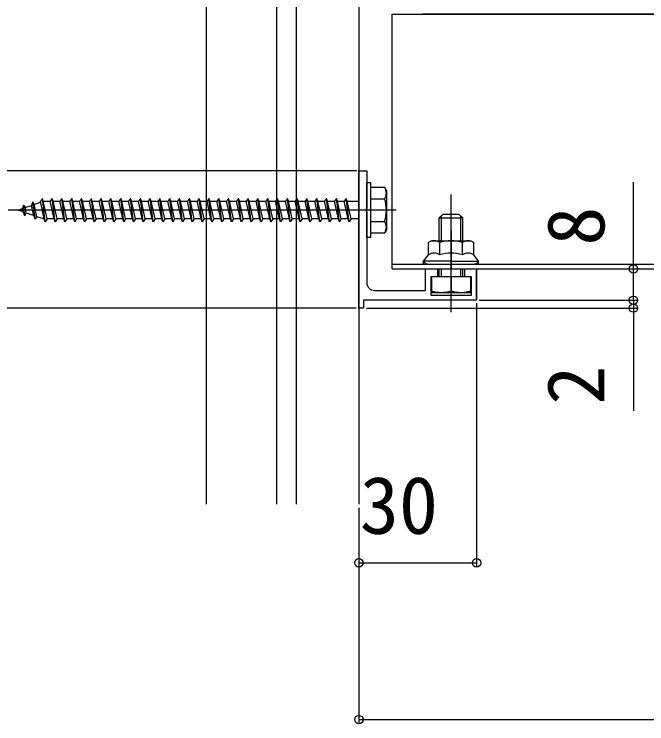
# Model space of a CAD drawing. Units: millimetres, scale not verified. Extents: x -875 to 875, y -1304 to 1297.
# Drawn here: x -722.9 to -561.6, y -263.3 to -82.2 of the extents above; entities that cross this region are included whole.
import ezdxf
from ezdxf.enums import TextEntityAlignment as Align

# ---------------------------------------------------------------- set-up
doc = ezdxf.new("R2010")
doc.units = ezdxf.units.MM
doc.header["$LTSCALE"] = 8
for name, color, linetype in [('0-2_YKK_11', 7, 'Continuous'), ('0-3_YKK_12', 2, 'Continuous'), ('0-4_YKK_13', 4, 'Continuous'), ('0-6_YKK_D', 6, 'Continuous'), ('0-8_YSS_K', 3, 'Continuous')]:
    doc.layers.add(name, color=color, linetype=linetype)
doc.styles.add('ＭＳ ゴシック', font='')
doc.styles.get('ＭＳ ゴシック').set_extended_font_data('MS Gothic')

msp = doc.modelspace()

# ---------------------------------------------------------------- linework, layer by layer
at = {"layer": '0-2_YKK_11'}
for p, q in [((-422.166, -82.2), (-618.666, -82.2)), ((-605, -154.9), (-605, -147.5))]:
    msp.add_line(p, q, dxfattribs=at)
for points in [[(-635, -157.2), (-635, -122.2), (-633, -122.2), (-633, -131.742), (-633.12, -131.925), (-633.12, -132.475), (-633, -132.658), (-633, -150.7)], [(-631, -152.7), (-618, -152.7), (-618, -147.2), (-615, -147.2), (-615, -149.2), (-616.7, -149.2), (-616.7, -153.9), (-606.3, -153.9), (-606.3, -149.2), (-608, -149.2), (-608, -147.2), (-605, -147.2), (-605, -155.2), (-633.8, -155.2), (-633.8, -157.2), (-635, -157.2)]]:
    msp.add_lwpolyline(points, dxfattribs=at)
msp.add_arc((-631, -150.7), 2, 180.00001, 269.99999, dxfattribs=at)
at = {"layer": '0-3_YKK_12'}
for p, q in [((-626.5, -147.2), (-626.5, -82.2)), ((-626.5, -82.2), (-84.5, -82.2)), ((-626.5, -146), (-84.5, -146)), ((-626.5, -147.2), (-84.5, -147.2))]:
    msp.add_line(p, q, dxfattribs=at)
at = {"layer": '0-4_YKK_13'}
for p, q in [((-633, -139.2), (-633, -125.2)), ((-632, -125.2), (-633, -125.2)), ((-632, -139.2), (-632, -125.2)), ((-628.431, -126.45), (-632, -126.45)), ((-632, -137.95), (-632, -126.45)), ((-628, -127.2), (-628.433, -126.45)), ((-628, -127.2), (-628, -137.2)), ((-611.5, -158.2), (-611.5, -128.2)), ((-718.14, -130.078), (-718.517, -131)), ((-718.14, -130.078), (-717.82, -130.761)), ((-717.586, -134.513), (-718.14, -130.078)), ((-717.82, -130.761), (-716.194, -130.201)), ((-715.25, -134.45), (-716.25, -129.95)), ((-715, -135.2), (-715.75, -129.2)), ((-715.498, -129.961), (-715.466, -129.95)), ((-715.466, -129.95), (-713.75, -129.95)), ((-712.75, -134.45), (-713.75, -129.95)), ((-712.5, -135.2), (-713.25, -129.2)), ((-713, -129.95), (-711.25, -129.95)), ((-710.25, -134.45), (-711.25, -129.95)), ((-710, -135.2), (-710.75, -129.2)), ((-710.5, -129.95), (-708.75, -129.95)), ((-707.75, -134.45), (-708.75, -129.95)), ((-707.5, -135.2), (-708.25, -129.2)), ((-708, -129.95), (-706.25, -129.95)), ((-705.25, -134.45), (-706.25, -129.95)), ((-705, -135.2), (-705.75, -129.2)), ((-705.5, -129.95), (-703.75, -129.95)), ((-702.75, -134.45), (-703.75, -129.95)), ((-702.5, -135.2), (-703.25, -129.2)), ((-703, -129.95), (-701.25, -129.95)), ((-700.25, -134.45), (-701.25, -129.95)), ((-700, -135.2), (-700.75, -129.2)), ((-700.5, -129.95), (-698.75, -129.95)), ((-697.75, -134.45), (-698.75, -129.95)), ((-697.5, -135.2), (-698.25, -129.2)), ((-698, -129.95), (-696.25, -129.95)), ((-695.25, -134.45), (-696.25, -129.95)), ((-695, -135.2), (-695.75, -129.2)), ((-695.5, -129.95), (-693.75, -129.95)), ((-692.75, -134.45), (-693.75, -129.95)), ((-692.5, -135.2), (-693.25, -129.2)), ((-693, -129.95), (-691.25, -129.95)), ((-690.25, -134.45), (-691.25, -129.95)), ((-690, -135.2), (-690.75, -129.2)), ((-690.5, -129.95), (-688.75, -129.95)), ((-687.75, -134.45), (-688.75, -129.95)), ((-687.5, -135.2), (-688.25, -129.2)), ((-688, -129.95), (-686.25, -129.95)), ((-685.25, -134.45), (-686.25, -129.95)), ((-685, -135.2), (-685.75, -129.2)), ((-685.5, -129.95), (-683.75, -129.95)), ((-682.75, -134.45), (-683.75, -129.95)), ((-682.5, -135.2), (-683.25, -129.2)), ((-683, -129.95), (-681.25, -129.95)), ((-680.25, -134.45), (-681.25, -129.95)), ((-680, -135.2), (-680.75, -129.2)), ((-680.5, -129.95), (-678.75, -129.95)), ((-677.75, -134.45), (-678.75, -129.95)), ((-677.5, -135.2), (-678.25, -129.2)), ((-678, -129.95), (-676.25, -129.95)), ((-675.25, -134.45), (-676.25, -129.95)), ((-675, -135.2), (-675.75, -129.2)), ((-675.5, -129.95), (-673.75, -129.95)), ((-672.75, -134.45), (-673.75, -129.95)), ((-672.5, -135.2), (-673.25, -129.2)), ((-673, -129.95), (-671.25, -129.95)), ((-670.25, -134.45), (-671.25, -129.95)), ((-670, -135.2), (-670.75, -129.2)), ((-670.5, -129.95), (-668.75, -129.95)), ((-667.75, -134.45), (-668.75, -129.95)), ((-667.5, -135.2), (-668.25, -129.2)), ((-668, -129.95), (-666.25, -129.95)), ((-665.25, -134.45), (-666.25, -129.95)), ((-665, -135.2), (-665.75, -129.2)), ((-665.5, -129.95), (-663.75, -129.95)), ((-662.75, -134.45), (-663.75, -129.95)), ((-662.5, -135.2), (-663.25, -129.2)), ((-663, -129.95), (-661.25, -129.95)), ((-660.25, -134.45), (-661.25, -129.95)), ((-660, -135.2), (-660.75, -129.2)), ((-660.5, -129.95), (-658.75, -129.95)), ((-657.75, -134.45), (-658.75, -129.95)), ((-657.5, -135.2), (-658.25, -129.2)), ((-658, -129.95), (-656.25, -129.95)), ((-655.25, -134.45), (-656.25, -129.95)), ((-655, -135.2), (-655.75, -129.2)), ((-655.5, -129.95), (-653.75, -129.95)), ((-652.75, -134.45), (-653.75, -129.95)), ((-652.5, -135.2), (-653.25, -129.2)), ((-653, -129.95), (-651.25, -129.95)), ((-650.25, -134.45), (-651.25, -129.95)), ((-650, -135.2), (-650.75, -129.2)), ((-650.5, -129.95), (-648.75, -129.95)), ((-647.75, -134.45), (-648.75, -129.95)), ((-647.5, -135.2), (-648.25, -129.2)), ((-648, -129.95), (-646.25, -129.95)), ((-645.25, -134.45), (-646.25, -129.95)), ((-645, -135.2), (-645.75, -129.2)), ((-645.5, -129.95), (-643.75, -129.95)), ((-642.75, -134.45), (-643.75, -129.95)), ((-642.5, -135.2), (-643.25, -129.2)), ((-643, -129.95), (-641.25, -129.95)), ((-640.75, -129.2), (-641.25, -129.95)), ((-640.25, -134.45), (-641.25, -129.95)), ((-640.5, -129.95), (-640.75, -129.2)), ((-640, -135.2), (-640.75, -129.2)), ((-639.5, -134.45), (-640.5, -129.95)), ((-640.5, -129.95), (-638.75, -129.95)), ((-637.75, -134.45), (-638.75, -129.95)), ((-637.5, -135.2), (-638.25, -129.2)), ((-638, -129.95), (-635, -129.95)), ((-632, -129.313), (-628.447, -129.313)), ((-722, -132.2), (-720.839, -131.8)), ((-720.537, -130.903), (-720.839, -131.8)), ((-720.646, -132.666), (-720.839, -131.8)), ((-720.537, -130.903), (-720.142, -131.56)), ((-720.198, -133.613), (-720.537, -130.903)), ((-720.142, -131.56), (-718.517, -131)), ((-719.834, -132.946), (-720.142, -131.56)), ((-717.939, -133.598), (-718.517, -131)), ((-717.127, -133.878), (-717.82, -130.761)), ((-625.5, -132.2), (-724.5, -132.2)), ((-720.646, -132.666), (-722, -132.2)), ((-720.198, -133.613), (-720.646, -132.666)), ((-720.198, -133.613), (-719.834, -132.946)), ((-717.939, -133.598), (-719.834, -132.946)), ((-717.586, -134.513), (-717.939, -133.598)), ((-717.586, -134.513), (-717.127, -133.878)), ((-715.466, -134.45), (-717.127, -133.878)), ((-613.96, -140), (-613.96, -133.66)), ((-609.04, -140), (-609.04, -133.66)), ((-715.25, -134.45), (-715.466, -134.45)), ((-712.75, -134.45), (-714.5, -134.45)), ((-710.25, -134.45), (-712, -134.45)), ((-707.75, -134.45), (-709.5, -134.45)), ((-705.25, -134.45), (-707, -134.45)), ((-700.25, -134.45), (-702, -134.45)), ((-695.25, -134.45), (-697, -134.45)), ((-690.25, -134.45), (-692, -134.45)), ((-685.25, -134.45), (-687, -134.45)), ((-680.25, -134.45), (-682, -134.45)), ((-675.25, -134.45), (-677, -134.45)), ((-670.25, -134.45), (-672, -134.45)), ((-667.75, -134.45), (-669.5, -134.45)), ((-665.25, -134.45), (-667, -134.45)), ((-662.75, -134.45), (-664.5, -134.45)), ((-660.25, -134.45), (-662, -134.45)), ((-657.75, -134.45), (-659.5, -134.45)), ((-655.25, -134.45), (-657, -134.45)), ((-652.75, -134.45), (-654.5, -134.45)), ((-650.25, -134.45), (-652, -134.45)), ((-647.75, -134.45), (-649.5, -134.45)), ((-645.25, -134.45), (-647, -134.45)), ((-642.75, -134.45), (-644.5, -134.45)), ((-640.25, -134.45), (-642, -134.45)), ((-640, -135.2), (-640.25, -134.45)), ((-639.5, -134.45), (-640, -135.2)), ((-637.75, -134.45), (-639.5, -134.45)), ((-635, -134.45), (-637, -134.45)), ((-632, -135.087), (-628.447, -135.087)), ((-614.5, -134.2), (-608.5, -134.2)), ((-628, -137.2), (-628.433, -137.95)), ((-611.5, -137.453), (-611.5, -146.884)), ((-632, -139.2), (-633, -139.2)), ((-632, -137.95), (-628.431, -137.95)), ((-616.5, -140), (-617.274, -140.447)), ((-617.274, -143.6), (-617.274, -140.447)), ((-616.5, -140), (-606.5, -140)), ((-614.387, -143.6), (-614.387, -140.447)), ((-608.613, -143.6), (-608.613, -140.447)), ((-606.5, -140), (-605.726, -140.447)), ((-605.726, -143.6), (-605.726, -140.447)), ((-618.5, -146), (-618.5, -145.2)), ((-618.5, -146), (-604.5, -146)), ((-604.5, -146), (-604.5, -145.2)), ((-614.5, -149.2), (-614.5, -147.2)), ((-613.96, -149.2), (-613.96, -147.2)), ((-609.04, -149.2), (-609.04, -147.2)), ((-608.5, -149.2), (-608.5, -147.2)), ((-611.5, -149.2), (-611.5, -152.767))]:
    msp.add_line(p, q, dxfattribs=at)
for points in [[(-714.5, -134.45), (-715.5, -129.95), (-715.75, -129.2), (-716.25, -129.95)], [(-712, -134.45), (-713, -129.95), (-713.25, -129.2), (-713.75, -129.95)], [(-709.5, -134.45), (-710.5, -129.95), (-710.75, -129.2), (-711.25, -129.95)], [(-707, -134.45), (-708, -129.95), (-708.25, -129.2), (-708.75, -129.95)], [(-704.5, -134.45), (-705.5, -129.95), (-705.75, -129.2), (-706.25, -129.95)], [(-702, -134.45), (-703, -129.95), (-703.25, -129.2), (-703.75, -129.95)], [(-699.5, -134.45), (-700.5, -129.95), (-700.75, -129.2), (-701.25, -129.95)], [(-697, -134.45), (-698, -129.95), (-698.25, -129.2), (-698.75, -129.95)], [(-694.5, -134.45), (-695.5, -129.95), (-695.75, -129.2), (-696.25, -129.95)], [(-692, -134.45), (-693, -129.95), (-693.25, -129.2), (-693.75, -129.95)], [(-689.5, -134.45), (-690.5, -129.95), (-690.75, -129.2), (-691.25, -129.95)], [(-687, -134.45), (-688, -129.95), (-688.25, -129.2), (-688.75, -129.95)], [(-684.5, -134.45), (-685.5, -129.95), (-685.75, -129.2), (-686.25, -129.95)], [(-682, -134.45), (-683, -129.95), (-683.25, -129.2), (-683.75, -129.95)], [(-679.5, -134.45), (-680.5, -129.95), (-680.75, -129.2), (-681.25, -129.95)], [(-677, -134.45), (-678, -129.95), (-678.25, -129.2), (-678.75, -129.95)], [(-674.5, -134.45), (-675.5, -129.95), (-675.75, -129.2), (-676.25, -129.95)], [(-672, -134.45), (-673, -129.95), (-673.25, -129.2), (-673.75, -129.95)], [(-669.5, -134.45), (-670.5, -129.95), (-670.75, -129.2), (-671.25, -129.95)], [(-667, -134.45), (-668, -129.95), (-668.25, -129.2), (-668.75, -129.95)], [(-664.5, -134.45), (-665.5, -129.95), (-665.75, -129.2), (-666.25, -129.95)], [(-662, -134.45), (-663, -129.95), (-663.25, -129.2), (-663.75, -129.95)], [(-659.5, -134.45), (-660.5, -129.95), (-660.75, -129.2), (-661.25, -129.95)], [(-657, -134.45), (-658, -129.95), (-658.25, -129.2), (-658.75, -129.95)], [(-654.5, -134.45), (-655.5, -129.95), (-655.75, -129.2), (-656.25, -129.95)], [(-652, -134.45), (-653, -129.95), (-653.25, -129.2), (-653.75, -129.95)], [(-649.5, -134.45), (-650.5, -129.95), (-650.75, -129.2), (-651.25, -129.95)], [(-647, -134.45), (-648, -129.95), (-648.25, -129.2), (-648.75, -129.95)], [(-644.5, -134.45), (-645.5, -129.95), (-645.75, -129.2), (-646.25, -129.95)], [(-642, -134.45), (-643, -129.95), (-643.25, -129.2), (-643.75, -129.95)], [(-637, -134.45), (-638, -129.95), (-638.25, -129.2), (-638.75, -129.95)], [(-614.5, -140), (-614.5, -134.2), (-613.5, -133.2), (-609.5, -133.2)], [(-608.5, -140), (-608.5, -134.2), (-609.5, -133.2)], [(-714.5, -134.45), (-715, -135.2), (-715.25, -134.45)], [(-712, -134.45), (-712.5, -135.2), (-712.75, -134.45)], [(-709.5, -134.45), (-710, -135.2), (-710.25, -134.45)], [(-707, -134.45), (-707.5, -135.2), (-707.75, -134.45)], [(-702.75, -134.45), (-704.5, -134.45), (-705, -135.2), (-705.25, -134.45)], [(-702, -134.45), (-702.5, -135.2), (-702.75, -134.45)], [(-697.75, -134.45), (-699.5, -134.45), (-700, -135.2), (-700.25, -134.45)], [(-697, -134.45), (-697.5, -135.2), (-697.75, -134.45)], [(-692.75, -134.45), (-694.5, -134.45), (-695, -135.2), (-695.25, -134.45)], [(-692, -134.45), (-692.5, -135.2), (-692.75, -134.45)], [(-687.75, -134.45), (-689.5, -134.45), (-690, -135.2), (-690.25, -134.45)], [(-687, -134.45), (-687.5, -135.2), (-687.75, -134.45)], [(-682.75, -134.45), (-684.5, -134.45), (-685, -135.2), (-685.25, -134.45)], [(-682, -134.45), (-682.5, -135.2), (-682.75, -134.45)], [(-677.75, -134.45), (-679.5, -134.45), (-680, -135.2), (-680.25, -134.45)], [(-677, -134.45), (-677.5, -135.2), (-677.75, -134.45)], [(-672.75, -134.45), (-674.5, -134.45), (-675, -135.2), (-675.25, -134.45)], [(-672, -134.45), (-672.5, -135.2), (-672.75, -134.45)], [(-669.5, -134.45), (-670, -135.2), (-670.25, -134.45)], [(-667, -134.45), (-667.5, -135.2), (-667.75, -134.45)], [(-664.5, -134.45), (-665, -135.2), (-665.25, -134.45)], [(-662, -134.45), (-662.5, -135.2), (-662.75, -134.45)], [(-659.5, -134.45), (-660, -135.2), (-660.25, -134.45)], [(-657, -134.45), (-657.5, -135.2), (-657.75, -134.45)], [(-654.5, -134.45), (-655, -135.2), (-655.25, -134.45)], [(-652, -134.45), (-652.5, -135.2), (-652.75, -134.45)], [(-649.5, -134.45), (-650, -135.2), (-650.25, -134.45)], [(-647, -134.45), (-647.5, -135.2), (-647.75, -134.45)], [(-644.5, -134.45), (-645, -135.2), (-645.25, -134.45)], [(-642, -134.45), (-642.5, -135.2), (-642.75, -134.45)], [(-637, -134.45), (-637.5, -135.2), (-637.75, -134.45)], [(-611.5, -145.2), (-618.5, -145.2), (-617.274, -143.6)], [(-611.5, -145.2), (-604.5, -145.2), (-605.726, -143.6)]]:
    msp.add_lwpolyline(points, dxfattribs=at)
msp.add_lwpolyline([(-606.5, -149.2), (-616.5, -149.2), (-616.5, -153.2), (-606.5, -153.2)], close=True, dxfattribs=at)
for centre, radius, start, end in [((-630.556, -127.87), 2.556, 325.61575, 33.74822), ((-637.553, -132.2), 9.553, 342.41205, 17.58795), ((-630.556, -136.53), 2.556, 326.25178, 34.38425), ((-615.83, -142.556), 2.556, 55.61575, 124.38425), ((-611.5, -149.553), 9.553, 90, 107.58795), ((-611.5, -149.553), 9.553, 72.41205, 90), ((-607.17, -142.556), 2.556, 55.61575, 124.38425), ((-615.83, -145.709), 2.556, 55.61575, 124.38425), ((-611.5, -152.707), 9.553, 90, 107.58795), ((-611.5, -152.707), 9.553, 72.41205, 90), ((-607.17, -145.709), 2.556, 55.61575, 124.38425), ((-614, -145.767), 7.433, 250.34714, 289.65286), ((-609, -145.767), 7.433, 250.34714, 289.65286)]:
    msp.add_arc(centre, radius, start, end, dxfattribs=at)
for centre, major_axis, start_param, end_param in [((-617, -145.2), (1.5, 0), 3.1415927, 4.712389), ((-606, -145.2), (-1.5, 0), 1.5707963, 3.1415927)]:
    msp.add_ellipse(centre, major_axis=major_axis, ratio=0.533333, start_param=start_param, end_param=end_param, dxfattribs=at)
at = {"layer": '0-6_YKK_D'}
for p, q in [((-635.5, -122.2), (-766.3, -122.2)), ((-584, -147.2), (-564, -147.2)), ((-565, -155.2), (-565, -150.9)), ((-604.3, -155.2), (-564, -155.2)), ((-604.3, -155.2), (-564, -155.2)), ((-565, -155.2), (-565, -157.2)), ((-635.7, -157.2), (-766.3, -157.2)), ((-633.1, -157.2), (-564, -157.2)), ((-605, -155.9), (-605, -223.2)), ((-565, -157.2), (-565, -183.391)), ((-635, -208.2), (-635, -263.2)), ((-635, -222.2), (-605, -222.2)), ((-635, -262.2), (-45, -262.2))]:
    msp.add_line(p, q, dxfattribs=at)
msp.add_lwpolyline([(-565, -155.2), (-565, -147.2), (-565, -125.082)], dxfattribs=at)
for centre in [(-565, -147.2), (-565, -155.2), (-565, -155.2), (-565, -157.2), (-635, -222.2), (-605, -222.2), (-635, -262.2)]:
    msp.add_circle(centre, 1.075, dxfattribs=at)
at = {"layer": '0-8_YSS_K'}
for p, q in [((-674, 12.8), (-674, -207.2)), ((-656, 12.8), (-656, -207.2)), ((-651, 12.8), (-651, -207.2)), ((-635, 12.8), (-635, -207.2))]:
    msp.add_line(p, q, dxfattribs=at)

# ---------------------------------------------------------------- texts
at = {"layer": '0-6_YKK_D', "style": 'ＭＳ ゴシック'}
for s, p in [('8', (-568, -141.264)), ('2', (-568, -181.868))]:
    msp.add_text(s, height=14.66, rotation=90, dxfattribs=at).set_placement(p, align=Align.BOTTOM_LEFT)
msp.add_text('30', height=14.66, dxfattribs=at).set_placement((-634.773, -219.2), align=Align.BOTTOM_LEFT)

doc.saveas('drawing.dxf')
